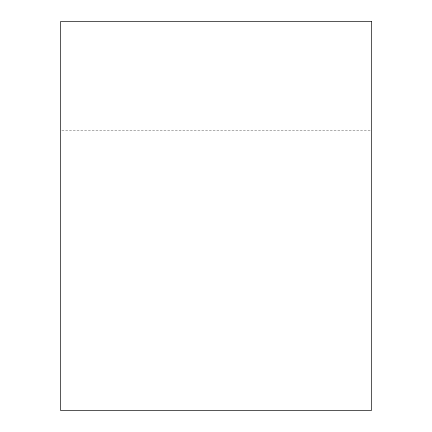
<?xml version="1.0" encoding="UTF-8"?>
<svg xmlns="http://www.w3.org/2000/svg" width="432" height="432" viewBox="0 0 432 432"><rect width="100%" height="100%" fill="white"/><g stroke="black" fill="none" stroke-linecap="round" stroke-linejoin="round"><path stroke-width="0.32" stroke-dasharray="2.16 1.62" d="M61.83 130.464L371.52 130.464"/><path stroke-width="0.65" d="M371.52 21.6L60.48 21.6L60.48 410.4L371.52 410.4L371.52 21.6"/></g></svg>
